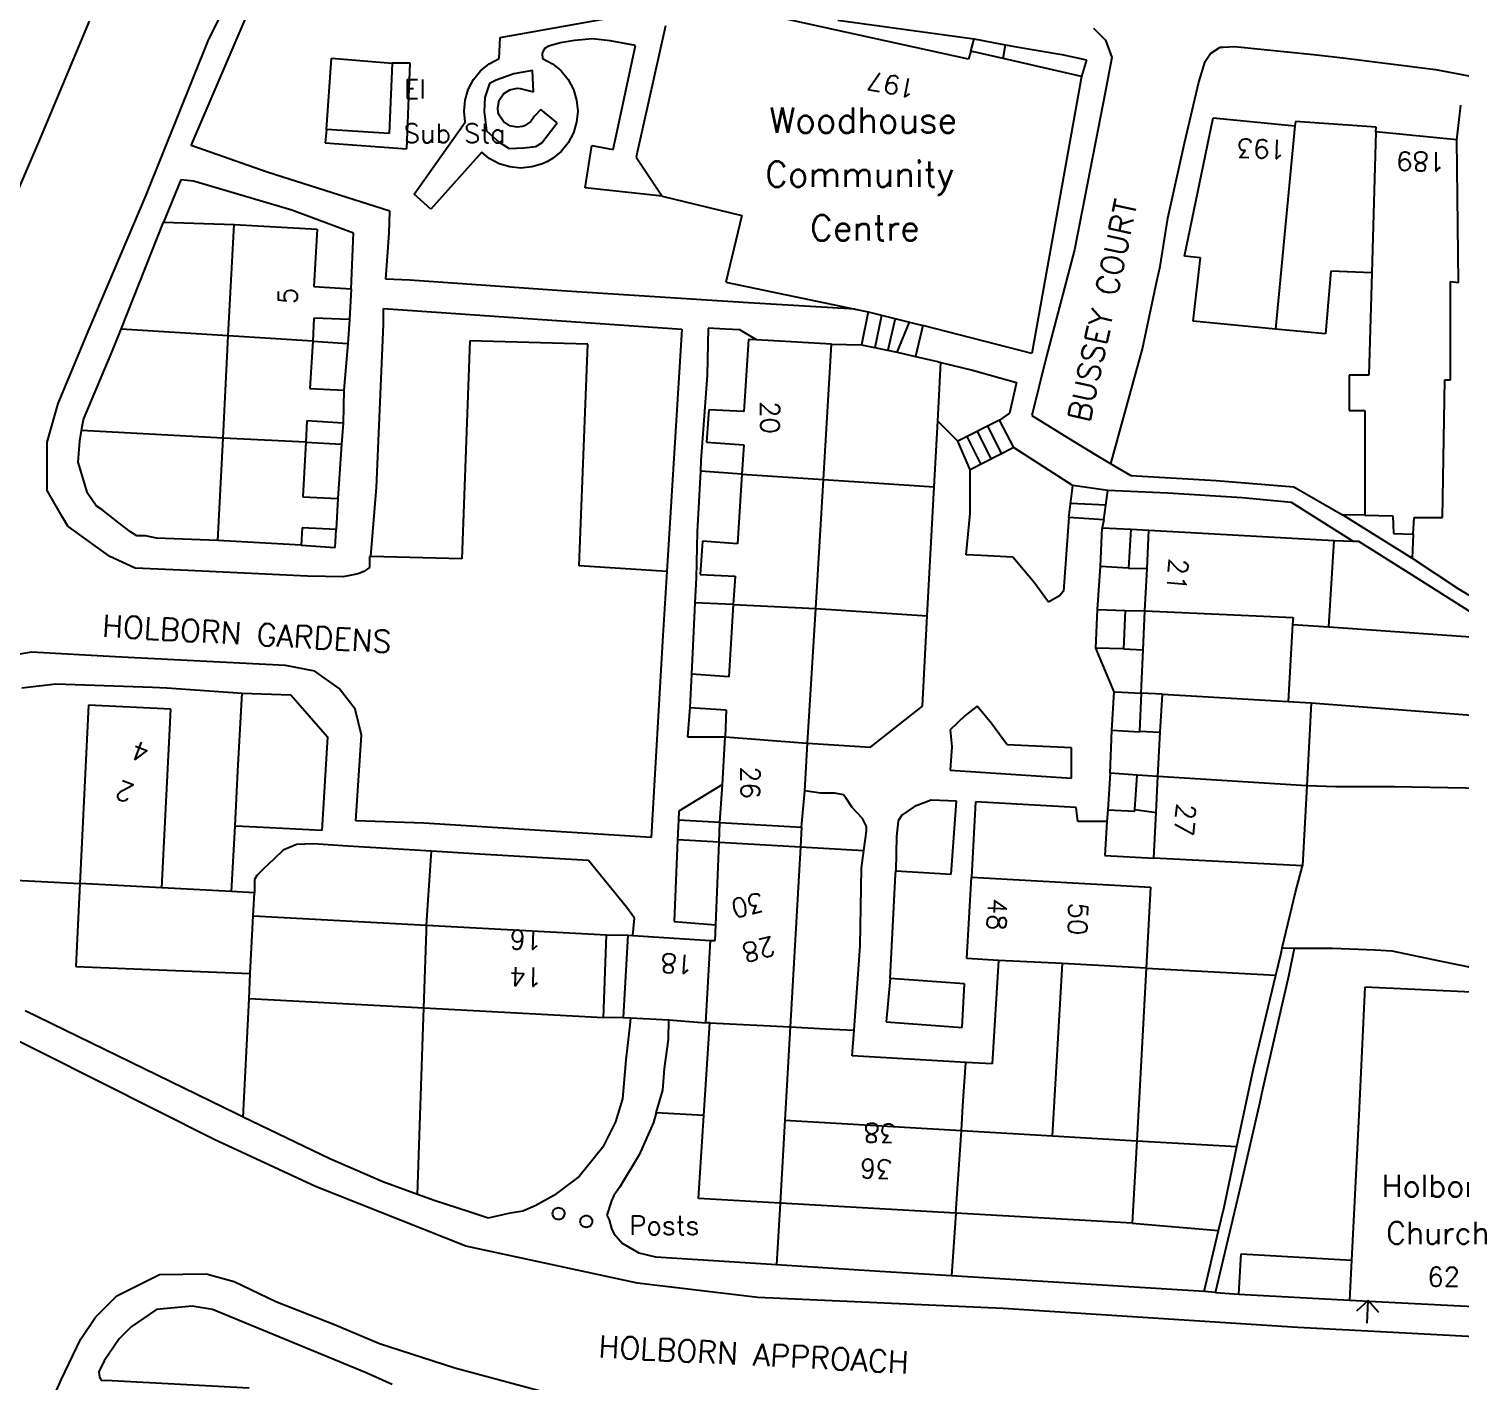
# Model space of a CAD drawing. Extents: x 427500 to 429848, y 434500 to 436505.
# Drawn here: x 429307.6 to 429398.1, y 435329.1 to 435414.5 of the extents above; entities that cross this region are included whole.
import ezdxf

# ---------------------------------------------------------------- set-up
doc = ezdxf.new("R2010")
doc.units = 0
doc.layers.add('LPTIP_Ex_Base', color=8, linetype='Continuous')
doc.styles.add('MtXpl_Romans', font='romans__.ttf')

msp = doc.modelspace()

# ---------------------------------------------------------------- linework, layer by layer
at = {"layer": 'LPTIP_Ex_Base', "color": 251, "true_color": 0x636466}
for p, q in [((429317.89, 435407.15), (429322.7, 435418.35)), ((429319, 435413.85), (429321.25, 435418.3)), ((429367, 435412.6), (429352.51, 435415.77)), ((429311.45, 435415), (429308.35, 435407.6)), ((429337.415, 435413.956), (429344.973, 435415.314)), ((429347.85, 435414.7), (429346.07, 435406.7)), ((429358.75, 435415.05), (429367.2, 435413.9)), ((429374.9, 435414.55), (429375.65, 435413.8)), ((429315.05, 435404), (429319, 435413.85)), ((429337.348, 435412.633), (429337.415, 435413.956)), ((429342.117, 435413.765), (429341.234, 435413.628)), ((429343.241, 435413.876), (429342.117, 435413.765)), ((429344.365, 435413.747), (429343.241, 435413.876)), ((429345.969, 435413.466), (429344.365, 435413.747)), ((429367.15, 435413.1), (429367.36, 435413.87)), ((429367.2, 435413.9), (429367.36, 435413.87)), ((429367.36, 435413.87), (429369.1, 435413.55)), ((429375.65, 435413.8), (429376.05, 435412.7)), ((429340.192, 435413.249), (429340.058, 435412.946)), ((429340.058, 435412.946), (429340.098, 435412.633)), ((429340.459, 435413.411), (429340.192, 435413.249)), ((429341.234, 435413.628), (429340.459, 435413.411)), ((429344.799, 435408.05), (429345.969, 435413.466)), ((429367.15, 435413.1), (429367, 435412.6)), ((429369.19, 435412.63), (429367.15, 435413.1)), ((429369.1, 435413.55), (429369.33, 435413.51)), ((429369.19, 435412.63), (429369.33, 435413.51)), ((429369.33, 435413.51), (429369.9, 435413.4)), ((429369.9, 435413.4), (429372.9, 435412.9)), ((429372.9, 435412.9), (429374.45, 435412.55)), ((429381.95, 435412.45), (429382.3, 435412.95)), ((429382.3, 435412.95), (429382.9, 435413.35)), ((429382.9, 435413.35), (429383.1, 435413.36)), ((429383.1, 435413.36), (429383.8, 435413.4)), ((429383.8, 435413.4), (429388.8, 435412.9)), ((429388.8, 435412.9), (429390.66, 435412.67)), ((429326.45, 435408.15), (429326.75, 435412.65)), ((429326.75, 435412.65), (429330.6, 435412.35)), ((429330.6, 435412.35), (429330.4, 435407.9)), ((429331.719, 435412.336), (429330.6, 435412.35)), ((429331.509, 435406.928), (429331.719, 435412.336)), ((429335.735, 435411.31), (429336.182, 435411.854)), ((429336.182, 435411.854), (429336.727, 435412.301)), ((429336.727, 435412.301), (429337.348, 435412.633)), ((429339.465, 435411.887), (429338.288, 435411.666)), ((429339.518, 435410.54), (429339.465, 435411.887)), ((429340.098, 435412.633), (429340.719, 435412.301)), ((429340.719, 435412.301), (429341.227, 435411.891)), ((429341.227, 435411.891), (429341.264, 435411.854)), ((429341.264, 435411.854), (429341.711, 435411.31)), ((429374.15, 435411.5), (429369.19, 435412.63)), ((429374.45, 435412.55), (429374.15, 435411.5)), ((429376.05, 435412.7), (429375.65, 435410.6)), ((429381.55, 435411.15), (429381.95, 435412.45)), ((429390.66, 435412.67), (429396.5, 435411.95)), ((429396.5, 435411.95), (429399.05, 435411.45)), ((429335.403, 435410.688), (429335.735, 435411.31)), ((429336.735, 435411.064), (429336.447, 435410.177)), ((429337.154, 435411.278), (429336.735, 435411.064)), ((429338.288, 435411.666), (429337.154, 435411.278)), ((429341.711, 435411.31), (429342.043, 435410.688)), ((429374.15, 435411.5), (429371.01, 435394.01)), ((429380.65, 435407.3), (429381.55, 435411.15)), ((429335.199, 435410.014), (429335.403, 435410.688)), ((429336.447, 435410.177), (429336.413, 435409.292)), ((429337.356, 435409.998), (429337.622, 435410.397)), ((429337.622, 435410.397), (429338.021, 435410.663)), ((429338.021, 435410.663), (429338.491, 435410.757)), ((429338.491, 435410.757), (429338.674, 435410.743)), ((429338.674, 435410.743), (429339.518, 435410.54)), ((429342.043, 435410.688), (429342.247, 435410.014)), ((429375.65, 435410.6), (429373.7, 435400.55)), ((429335.13, 435409.313), (429335.199, 435410.014)), ((429335.199, 435408.612), (429335.13, 435409.313)), ((429336.413, 435409.292), (429336.549, 435408.072)), ((429337.262, 435409.528), (429337.356, 435409.998)), ((429337.298, 435409.233), (429337.262, 435409.528)), ((429337.356, 435409.058), (429337.298, 435409.233)), ((429339.991, 435409.407), (429339.584, 435408.994)), ((429341.009, 435408.573), (429339.991, 435409.407)), ((429342.247, 435410.014), (429342.316, 435409.313)), ((429342.316, 435409.313), (429342.247, 435408.612)), ((429397.85, 435407.5), (429398.1, 435409.7)), ((429331.981, 435404.073), (429335.199, 435408.612)), ((429337.622, 435408.659), (429337.356, 435409.058)), ((429338.021, 435408.392), (429337.622, 435408.659)), ((429338.491, 435408.299), (429338.021, 435408.392)), ((429338.821, 435408.344), (429338.491, 435408.299)), ((429338.961, 435408.392), (429338.821, 435408.344)), ((429339.36, 435408.659), (429338.961, 435408.392)), ((429339.584, 435408.994), (429339.36, 435408.659)), ((429340.592, 435408.022), (429341.009, 435408.573)), ((429342.247, 435408.612), (429342.043, 435407.938)), ((429380.65, 435400.15), (429382.45, 435408.9)), ((429382.45, 435408.9), (429387.62, 435408.38)), ((429387.62, 435408.38), (429386.4, 435395.55)), ((429387.65, 435408.65), (429387.62, 435408.38)), ((429392.75, 435408.3), (429387.65, 435408.65)), ((429392.74, 435408), (429392.75, 435408.3)), ((429308.35, 435407.6), (429303.2, 435395.65)), ((429326.45, 435408.15), (429326.354, 435407.312)), ((429326.354, 435407.312), (429331.509, 435406.928)), ((429330.4, 435407.9), (429326.45, 435408.15)), ((429336.549, 435408.072), (429337.355, 435407.363)), ((429337.355, 435407.363), (429337.99, 435406.947)), ((429340.051, 435407.302), (429340.592, 435408.022)), ((429341.711, 435407.317), (429341.264, 435406.772)), ((429342.043, 435407.938), (429341.711, 435407.317)), ((429344.55, 435406.9), (429344.799, 435408.05)), ((429392.74, 435408), (429392.49, 435399.1)), ((429397.85, 435407.5), (429392.74, 435408)), ((429397.95, 435398.5), (429397.85, 435407.5)), ((429322.7, 435405.45), (429317.89, 435407.15)), ((429336.248, 435406.718), (429333.035, 435403.13)), ((429336.727, 435406.325), (429336.248, 435406.718)), ((429337.99, 435406.947), (429338.916, 435406.997)), ((429338.916, 435406.997), (429339.674, 435407.088)), ((429339.674, 435407.088), (429340.051, 435407.302)), ((429341.264, 435406.772), (429340.719, 435406.325)), ((429342.788, 435404.464), (429343.195, 435407.147)), ((429343.195, 435407.147), (429344.55, 435406.9)), ((429346.07, 435406.7), (429346, 435406.4)), ((429379.6, 435402.55), (429380.65, 435407.3)), ((429337.348, 435405.993), (429336.727, 435406.325)), ((429338.022, 435405.789), (429337.348, 435405.993)), ((429338.723, 435405.72), (429338.022, 435405.789)), ((429339.424, 435405.789), (429338.723, 435405.72)), ((429340.098, 435405.993), (429339.424, 435405.789)), ((429340.402, 435406.136), (429340.098, 435405.993)), ((429340.719, 435406.325), (429340.402, 435406.136)), ((429346, 435406.4), (429347.65, 435403.95)), ((429317.25, 435404.97), (429316.15, 435402.3)), ((429318.05, 435404.9), (429317.25, 435404.97)), ((429324.25, 435403.05), (429318.05, 435404.9)), ((429330.45, 435403), (429322.7, 435405.45)), ((429311.45, 435395.55), (429315.05, 435404)), ((429333.035, 435403.13), (429331.981, 435404.073)), ((429347.65, 435403.95), (429342.788, 435404.464)), ((429347.65, 435403.95), (429352.689, 435402.723)), ((429328.15, 435401.6), (429324.25, 435403.05)), ((429330.4, 435401.6), (429330.45, 435403)), ((429313.47, 435395.55), (429316.15, 435402.3)), ((429316.15, 435402.3), (429320.6, 435402.15)), ((429320.24, 435395.13), (429320.6, 435402.15)), ((429320.6, 435402.15), (429325.85, 435401.85)), ((429352.689, 435402.723), (429351.667, 435398.524)), ((429379.1, 435399.5), (429379.6, 435402.55)), ((429325.85, 435401.85), (429325.65, 435398.25)), ((429328, 435398.1), (429328.15, 435401.6)), ((429330.2, 435398.7), (429330.4, 435401.6)), ((429373.7, 435400.55), (429371.9, 435393.75)), ((429381.65, 435400.05), (429380.65, 435400.15)), ((429378.902, 435398.586), (429379.1, 435399.5)), ((429381.2, 435396.05), (429381.65, 435400.05)), ((429389.9, 435399.2), (429389.55, 435395.25)), ((429392.49, 435399.1), (429389.9, 435399.2)), ((429331.7, 435398.65), (429330.2, 435398.7)), ((429341.6, 435397.95), (429331.7, 435398.65)), ((429351.667, 435398.524), (429359.851, 435396.811)), ((429378.45, 435396.5), (429378.902, 435398.586)), ((429392.49, 435399.1), (429392.3, 435392.65)), ((429397.45, 435392.35), (429397.45, 435398.55)), ((429397.45, 435398.55), (429397.95, 435398.5)), ((429325.65, 435398.25), (429328, 435398.1)), ((429328, 435398.1), (429327.9, 435396.15)), ((429342.905, 435397.865), (429341.6, 435397.95)), ((429353.1, 435397.2), (429342.905, 435397.865)), ((429330.05, 435395.85), (429330.05, 435396.85)), ((429330.05, 435396.85), (429348.9, 435395.55)), ((429359.851, 435396.811), (429353.1, 435397.2)), ((429359.851, 435396.811), (429360.67, 435396.64)), ((429360.67, 435396.64), (429360.25, 435394.55)), ((429360.67, 435396.64), (429364.12, 435395.77)), ((429378, 435394.3), (429378.45, 435396.5)), ((429309.5, 435390.85), (429311.45, 435395.55)), ((429312.95, 435394.25), (429313.47, 435395.55)), ((429320.24, 435395.13), (429313.47, 435395.55)), ((429325.65, 435396.25), (429325.57, 435394.79)), ((429327.9, 435396.15), (429325.65, 435396.25)), ((429327.9, 435396.15), (429327.78, 435394.65)), ((429329.6, 435385.55), (429330.05, 435395.85)), ((429348.9, 435395.55), (429347.95, 435380.25)), ((429350.55, 435395.6), (429350.5, 435392.65)), ((429351.65, 435395.55), (429350.55, 435395.6)), ((429352.55, 435395.5), (429351.65, 435395.55)), ((429361.1, 435394.38), (429361.52, 435396.43)), ((429362.36, 435396.21), (429361.9, 435394.22)), ((429362.5, 435394.1), (429363.27, 435395.98)), ((429364.12, 435395.77), (429363.66, 435393.83)), ((429371.01, 435394.01), (429364.12, 435395.77)), ((429386.4, 435395.55), (429381.2, 435396.05)), ((429389.55, 435395.25), (429386.4, 435395.55)), ((429319.91, 435388.67), (429320.24, 435395.13)), ((429325.57, 435394.79), (429320.24, 435395.13)), ((429325.57, 435394.79), (429325.4, 435391.8)), ((429325.57, 435394.79), (429327.78, 435394.65)), ((429327.78, 435394.65), (429327.53, 435391.7)), ((429335.5, 435394.8), (429335, 435381.05)), ((429342.95, 435394.6), (429335.5, 435394.8)), ((429353.6, 435394.87), (429352.55, 435395.5)), ((429353.1, 435394.9), (429352.8, 435390.35)), ((429353.6, 435394.87), (429353.1, 435394.9)), ((429358.35, 435394.6), (429353.6, 435394.87)), ((429311.1, 435389.85), (429312.95, 435394.25)), ((429342.4, 435380.6), (429342.95, 435394.6)), ((429357.85, 435386.05), (429358.35, 435394.6)), ((429358.35, 435394.6), (429360.25, 435394.55)), ((429360.25, 435394.55), (429362.5, 435394.1)), ((429362.5, 435394.1), (429363.66, 435393.83)), ((429363.66, 435393.83), (429365.05, 435393.5)), ((429371.9, 435393.75), (429371, 435390.1)), ((429376.001, 435387.038), (429378, 435394.3)), ((429365.05, 435393.5), (429365.25, 435393.45)), ((429365.06, 435389.74), (429365.25, 435393.45)), ((429365.25, 435393.45), (429367.25, 435392.95)), ((429367.25, 435392.95), (429370.04, 435392.17)), ((429350.5, 435392.65), (429350.35, 435390.65)), ((429370.04, 435392.17), (429369.6, 435390.25)), ((429392.3, 435392.65), (429391.05, 435392.65)), ((429391.05, 435392.65), (429391.05, 435390.4)), ((429396.95, 435383.65), (429397.1, 435392.35)), ((429397.1, 435392.35), (429397.45, 435392.35)), ((429325.4, 435391.8), (429327.53, 435391.7)), ((429327.53, 435391.7), (429327.5, 435389.6)), ((429308.8, 435388.4), (429309.5, 435390.85)), ((429350.35, 435390.65), (429350.1, 435387.25)), ((429350.6, 435390.45), (429350.45, 435388.4)), ((429352.8, 435390.35), (429350.6, 435390.45)), ((429369.6, 435390.25), (429368.95, 435389.8)), ((429391.05, 435390.4), (429392.05, 435390.4)), ((429392.05, 435390.4), (429392.05, 435383.8)), ((429310.97, 435389.15), (429311.1, 435389.85)), ((429325.2, 435389.75), (429325.13, 435388.4)), ((429327.5, 435389.6), (429325.2, 435389.75)), ((429327.5, 435389.6), (429327.4, 435388.28)), ((429364.84, 435385.6), (429365.06, 435389.74)), ((429366.33, 435388.47), (429365.06, 435389.74)), ((429368.95, 435389.8), (429366.33, 435388.47)), ((429368.21, 435389.43), (429369.08, 435387.68)), ((429369.86, 435388.08), (429368.95, 435389.8)), ((429371, 435390.1), (429373.6, 435388.5)), ((429308.8, 435385.35), (429308.8, 435388.4)), ((429310.75, 435387.15), (429310.85, 435388.5)), ((429310.85, 435388.5), (429310.97, 435389.15)), ((429319.91, 435388.67), (429310.97, 435389.15)), ((429319.58, 435382.2), (429319.91, 435388.67)), ((429325.13, 435388.4), (429319.91, 435388.67)), ((429325.13, 435388.4), (429324.95, 435384.95)), ((429325.13, 435388.4), (429327.4, 435388.28)), ((429350.45, 435388.4), (429352.8, 435388.25)), ((429367.1, 435386.67), (429366.33, 435388.47)), ((429366.9, 435388.76), (429367.77, 435387.01)), ((429368.43, 435387.35), (429367.57, 435389.1)), ((429373.6, 435388.5), (429375.05, 435387.6)), ((429327.4, 435388.28), (429327.15, 435384.85)), ((429352.8, 435388.25), (429352.68, 435386.4)), ((429369.86, 435388.08), (429367.1, 435386.67)), ((429369.86, 435388.08), (429373.6, 435385.67)), ((429375.05, 435387.6), (429376.001, 435387.038)), ((429311.35, 435385.2), (429310.75, 435387.15)), ((429350.06, 435386.58), (429349.85, 435382.75)), ((429350.1, 435387.25), (429350.06, 435386.58)), ((429352.68, 435386.4), (429350.06, 435386.58)), ((429367.1, 435383.9), (429367.1, 435386.67)), ((429376.001, 435387.038), (429377.25, 435386.3)), ((429352.68, 435386.4), (429352.4, 435382)), ((429352.68, 435386.4), (429357.85, 435386.05)), ((429357.35, 435377.9), (429357.85, 435386.05)), ((429357.85, 435386.05), (429364.84, 435385.6)), ((429364.4, 435377.45), (429364.84, 435385.6)), ((429373.35, 435383.65), (429373.6, 435385.67)), ((429375.8, 435385.35), (429373.6, 435385.67)), ((429377.25, 435386.3), (429382.65, 435386)), ((429382.65, 435386), (429387.55, 435385.6)), ((429387.55, 435385.6), (429390.623, 435383.826)), ((429309.77, 435383.68), (429308.8, 435385.35)), ((429311.9, 435384.4), (429311.35, 435385.2)), ((429324.95, 435384.95), (429327.15, 435384.85)), ((429327.15, 435384.85), (429327.05, 435382.9)), ((429329.24, 435381.2), (429329.6, 435385.55)), ((429375.55, 435383.5), (429375.8, 435385.35)), ((429379.6, 435385.2), (429375.8, 435385.35)), ((429384.3, 435384.9), (429379.6, 435385.2)), ((429387.4, 435384.6), (429384.3, 435384.9)), ((429312.25, 435384.15), (429311.9, 435384.4)), ((429313.35, 435383.3), (429312.25, 435384.15)), ((429366.85, 435381.3), (429367.1, 435383.9)), ((429373.46, 435384.55), (429375.68, 435384.45)), ((429391.29, 435382.16), (429387.4, 435384.6)), ((429390.623, 435383.826), (429390.633, 435383.82)), ((429392.05, 435383.8), (429390.633, 435383.82)), ((429390.633, 435383.82), (429390.642, 435383.815)), ((429390.642, 435383.815), (429391.103, 435383.527)), ((429392.05, 435383.8), (429393.8, 435383.75)), ((429310.1, 435383.1), (429309.77, 435383.68)), ((429312.75, 435381.2), (429310.1, 435383.1)), ((429314.05, 435382.75), (429313.35, 435383.3)), ((429324.9, 435383), (429324.85, 435381.9)), ((429327.05, 435382.9), (429324.9, 435383)), ((429327, 435381.75), (429327.05, 435382.9)), ((429373.35, 435383.65), (429373, 435379)), ((429375.55, 435383.5), (429373.35, 435383.65)), ((429375.35, 435380.55), (429375.45, 435383)), ((429375.55, 435383.5), (429375.45, 435383)), ((429375.45, 435383), (429377.25, 435382.91)), ((429377.25, 435382.91), (429377.1, 435380.45)), ((429377.25, 435382.91), (429378.4, 435382.85)), ((429391.103, 435383.527), (429395.028, 435381.084)), ((429393.8, 435383.75), (429393.85, 435382.65)), ((429395.1, 435382.6), (429395.15, 435383.65)), ((429395.15, 435383.65), (429396.95, 435383.65)), ((429314.45, 435382.5), (429314.05, 435382.75)), ((429315, 435382.5), (429314.45, 435382.5)), ((429315.7, 435382.35), (429315, 435382.5)), ((429319.58, 435382.2), (429315.7, 435382.35)), ((429324.85, 435381.9), (429319.58, 435382.2)), ((429349.85, 435382.75), (429349.8, 435379.85)), ((429350.2, 435382.15), (429350.05, 435380.05)), ((429352.4, 435382), (429350.2, 435382.15)), ((429378.28, 435380.44), (429378.4, 435382.85)), ((429378.4, 435382.85), (429390.092, 435382.208)), ((429389.768, 435376.742), (429390.092, 435382.208)), ((429390.092, 435382.208), (429391.29, 435382.16)), ((429391.29, 435382.16), (429391.65, 435382.15)), ((429391.65, 435382.15), (429394.979, 435380.047)), ((429393.85, 435382.65), (429395.1, 435382.6)), ((429395.1, 435382.6), (429395.028, 435381.084)), ((429314.35, 435380.45), (429312.75, 435381.2)), ((429324.85, 435381.9), (429327, 435381.75)), ((429329.24, 435381.2), (429329.15, 435381.2)), ((429329.15, 435381.2), (429329.15, 435380.5)), ((429335, 435381.05), (429329.24, 435381.2)), ((429367.8, 435381.25), (429366.85, 435381.3)), ((429369.8, 435381.15), (429367.8, 435381.25)), ((429371.15, 435379.55), (429369.8, 435381.15)), ((429395.028, 435381.084), (429397.95, 435379.15)), ((429317.7, 435380.3), (429314.35, 435380.45)), ((429325.25, 435379.95), (429317.7, 435380.3)), ((429328.8, 435380.25), (429328.45, 435380.1)), ((429329.15, 435380.5), (429328.8, 435380.25)), ((429347.95, 435380.25), (429342.4, 435380.6)), ((429347.95, 435380.25), (429347.7, 435376.2)), ((429375.15, 435377.85), (429375.35, 435380.55)), ((429377.1, 435380.45), (429375.35, 435380.55)), ((429377.1, 435380.45), (429378.28, 435380.44)), ((429378.15, 435377.75), (429378.28, 435380.44)), ((429327.5, 435379.9), (429325.25, 435379.95)), ((429328.45, 435380.1), (429327.5, 435379.9)), ((429349.8, 435379.85), (429349.72, 435378.27)), ((429350.05, 435380.05), (429352.25, 435379.95)), ((429352.25, 435379.95), (429352.14, 435378.15)), ((429372.05, 435378.3), (429371.15, 435379.55)), ((429394.979, 435380.047), (429399.8, 435377)), ((429372.75, 435378.7), (429372.05, 435378.3)), ((429373, 435379), (429372.75, 435378.7)), ((429397.95, 435379.15), (429399.9, 435378)), ((429349.72, 435378.27), (429349.5, 435373.75)), ((429352.14, 435378.15), (429349.72, 435378.27)), ((429352.14, 435378.15), (429351.85, 435373.6)), ((429352.14, 435378.15), (429357.35, 435377.9)), ((429356.82, 435369.4), (429357.35, 435377.9)), ((429357.35, 435377.9), (429364.4, 435377.45)), ((429375.05, 435375.4), (429375.15, 435377.85)), ((429375.15, 435377.85), (429376.9, 435377.79)), ((429376.9, 435377.79), (429376.8, 435375.35)), ((429376.9, 435377.79), (429378.15, 435377.75)), ((429378.03, 435375.29), (429378.15, 435377.75)), ((429378.15, 435377.75), (429387.51, 435377.34)), ((429364.1, 435371.75), (429364.4, 435377.45)), ((429387.48, 435376.9), (429387.2, 435372.03)), ((429387.51, 435377.34), (429387.48, 435376.9)), ((429387.48, 435376.9), (429389.768, 435376.742)), ((429389.768, 435376.742), (429399.91, 435376.04)), ((429347.7, 435376.2), (429346.95, 435363.45)), ((429307.8, 435375.15), (429305.45, 435374.75)), ((429313.1, 435374.85), (429307.8, 435375.15)), ((429323.85, 435374.3), (429313.1, 435374.85)), ((429376.2, 435372.65), (429375.05, 435375.4)), ((429376.8, 435375.35), (429375.05, 435375.4)), ((429376.8, 435375.35), (429378.03, 435375.29)), ((429377.9, 435372.56), (429378.03, 435375.29)), ((429325.7, 435373.95), (429323.85, 435374.3)), ((429327.25, 435372.85), (429325.7, 435373.95)), ((429307.2, 435372.9), (429309.35, 435373.15)), ((429309.35, 435373.15), (429315.444, 435372.932)), ((429349.5, 435373.75), (429349.4, 435371.65)), ((429351.85, 435373.6), (429349.5, 435373.75)), ((429315.444, 435372.932), (429316.35, 435372.9)), ((429316.35, 435372.9), (429321.12, 435372.57)), ((429320.85, 435367.65), (429321.12, 435372.57)), ((429321.12, 435372.57), (429324.2, 435372.45)), ((429324.2, 435372.45), (429326.5, 435369.8)), ((429328.25, 435371.55), (429327.25, 435372.85)), ((429376.05, 435370.2), (429376.2, 435372.65)), ((429376.2, 435372.65), (429376.69, 435372.62)), ((429376.69, 435372.62), (429377.9, 435372.56)), ((429377.9, 435372.56), (429377.8, 435370.16)), ((429379.25, 435372.49), (429377.9, 435372.56)), ((429379.12, 435370.1), (429379.25, 435372.49)), ((429379.25, 435372.49), (429387.2, 435372.03)), ((429387.2, 435372.03), (429388.65, 435371.95)), ((429311.4, 435371.8), (429310.85, 435360.54)), ((429316.6, 435371.55), (429311.4, 435371.8)), ((429316.05, 435360.26), (429316.6, 435371.55)), ((429328.65, 435369.9), (429328.25, 435371.55)), ((429349.4, 435371.65), (429349.25, 435369.8)), ((429349.4, 435371.65), (429351.7, 435371.5)), ((429351.7, 435371.5), (429351.63, 435369.8)), ((429360.8, 435369.15), (429364.1, 435371.75)), ((429366.8, 435371.15), (429365.85, 435370.25)), ((429367.55, 435371.75), (429366.8, 435371.15)), ((429368.45, 435370.65), (429367.55, 435371.75)), ((429388.65, 435371.95), (429388.37, 435366.7)), ((429388.65, 435371.95), (429400.47, 435371.05)), ((429365.85, 435370.25), (429365.95, 435369.2)), ((429369.45, 435369.3), (429368.45, 435370.65)), ((429326.5, 435369.8), (429326.15, 435363.89)), ((429328.29, 435364.5), (429328.65, 435369.9)), ((429349.25, 435369.8), (429351.63, 435369.8)), ((429351.46, 435366.8), (429351.63, 435369.8)), ((429351.63, 435369.8), (429356.8, 435369.4)), ((429356.67, 435366.4), (429356.82, 435369.4)), ((429356.8, 435369.4), (429356.82, 435369.4)), ((429356.82, 435369.4), (429360.8, 435369.15)), ((429375.95, 435367.5), (429376.05, 435370.2)), ((429377.8, 435370.1), (429376.05, 435370.2)), ((429377.8, 435370.16), (429377.8, 435370.1)), ((429377.8, 435370.16), (429379.12, 435370.1)), ((429378.97, 435367.3), (429379.12, 435370.1)), ((429365.95, 435369.2), (429365.85, 435367.7)), ((429373.5, 435369.1), (429369.45, 435369.3)), ((429373.5, 435367.19), (429373.5, 435369.1)), ((429320.663, 435364.171), (429320.85, 435367.65)), ((429365.85, 435367.7), (429373.5, 435367.19)), ((429351.46, 435366.8), (429348.7, 435365.1)), ((429351.3, 435364.4), (429351.46, 435366.8)), ((429375.95, 435367.5), (429375.8, 435365.2)), ((429377.66, 435367.38), (429375.95, 435367.5)), ((429377.51, 435365.21), (429377.66, 435367.38)), ((429378.97, 435367.3), (429377.66, 435367.38)), ((429378.85, 435365.03), (429378.97, 435367.3)), ((429388.37, 435366.7), (429378.97, 435367.3)), ((429388.37, 435366.7), (429388.1, 435361.65)), ((429390.2, 435366.65), (429388.37, 435366.7)), ((429393.9, 435366.65), (429390.2, 435366.65)), ((429399.55, 435366.55), (429393.9, 435366.65)), ((429356.45, 435364.1), (429356.67, 435366.4)), ((429357.65, 435366.25), (429356.67, 435366.4)), ((429358.55, 435366.25), (429357.65, 435366.25)), ((429359.1, 435366.15), (429358.55, 435366.25)), ((429359.25, 435365.95), (429359.1, 435366.15)), ((429359.65, 435365.35), (429359.25, 435365.95)), ((429364.65, 435365.8), (429363.6, 435365.4)), ((429366.25, 435365.75), (429364.65, 435365.8)), ((429365.91, 435361.14), (429366.25, 435365.75)), ((429367.45, 435365.7), (429367.2, 435360.95)), ((429373.8, 435365.35), (429367.45, 435365.7)), ((429348.7, 435365.1), (429348.68, 435364.55)), ((429360.3, 435364.65), (429359.65, 435365.35)), ((429362.8, 435364.85), (429362.55, 435364.5)), ((429363.6, 435365.4), (429362.8, 435364.85)), ((429373.9, 435364.45), (429373.8, 435365.35)), ((429375.8, 435365.2), (429375.751, 435364.45)), ((429375.8, 435365.2), (429377.5, 435365.1)), ((429377.5, 435365.1), (429377.51, 435365.21)), ((429377.51, 435365.21), (429378.85, 435365.03)), ((429378.7, 435362.15), (429378.85, 435365.03)), ((429320.44, 435360.03), (429320.663, 435364.171)), ((429322.05, 435364.1), (429320.663, 435364.171)), ((429326.15, 435363.89), (429322.05, 435364.1)), ((429332.6, 435364.35), (429328.29, 435364.5)), ((429346.95, 435363.45), (429332.6, 435364.35)), ((429348.68, 435364.55), (429348.62, 435363.3)), ((429351.3, 435364.4), (429348.68, 435364.55)), ((429351.25, 435363.15), (429351.3, 435364.4)), ((429351.3, 435364.4), (429356.45, 435364.1)), ((429356.45, 435364.1), (429356.38, 435362.85)), ((429360.55, 435364.15), (429360.3, 435364.65)), ((429360.55, 435363.85), (429360.55, 435364.15)), ((429362.55, 435364.5), (429362.45, 435363.5)), ((429375.751, 435364.45), (429373.9, 435364.45)), ((429375.751, 435364.45), (429375.612, 435362.314)), ((429324.55, 435363), (429323.7, 435362.65)), ((429325.6, 435363.05), (429324.55, 435363)), ((429327.8, 435362.9), (429325.6, 435363.05)), ((429348.62, 435363.3), (429348.4, 435358.15)), ((429351.25, 435363.15), (429348.62, 435363.3)), ((429351.04, 435357.93), (429351.25, 435363.15)), ((429351.25, 435363.15), (429356.38, 435362.85)), ((429360.39, 435362.62), (429360.55, 435363.85)), ((429362.45, 435363.5), (429362.4, 435361.35)), ((429323.7, 435362.65), (429323.1, 435362.05)), ((429333.08, 435362.58), (429327.8, 435362.9)), ((429333.04, 435361.984), (429333.08, 435362.58)), ((429336.1, 435362.4), (429333.08, 435362.58)), ((429343, 435362), (429336.1, 435362.4)), ((429356.38, 435362.85), (429355.73, 435351.49)), ((429356.38, 435362.85), (429360.39, 435362.62)), ((429360.25, 435361.5), (429360.39, 435362.62)), ((429375.612, 435362.314), (429378.7, 435362.15)), ((429388.1, 435361.65), (429378.7, 435362.15)), ((429322.5, 435361.5), (429322.05, 435361.05)), ((429323.1, 435362.05), (429322.5, 435361.5)), ((429332.77, 435357.91), (429333.04, 435361.984)), ((429345.4, 435359.05), (429343, 435362)), ((429360.15, 435356.6), (429360.25, 435361.5)), ((429362.39, 435361.1), (429362.4, 435361.35)), ((429362.4, 435361.35), (429365.91, 435361.14)), ((429387.65, 435360), (429388.1, 435361.65)), ((429300.4, 435361.1), (429310.85, 435360.54)), ((429310.85, 435360.54), (429310.6, 435355.3)), ((429316.05, 435360.26), (429310.85, 435360.54)), ((429322.05, 435361.05), (429321.9, 435360.8)), ((429321.9, 435360.8), (429321.9, 435359.95)), ((429362.05, 435354.55), (429362.39, 435361.1)), ((429366.9, 435355.8), (429367.2, 435360.95)), ((429367.2, 435360.95), (429378.5, 435360.3)), ((429378.5, 435360.3), (429378.22, 435355.2)), ((429320.44, 435360.03), (429316.05, 435360.26)), ((429321.9, 435359.95), (429320.44, 435360.03)), ((429321.82, 435358.5), (429321.9, 435359.95)), ((429386.82, 435356.47), (429387.65, 435360)), ((429321.63, 435354.85), (429321.82, 435358.5)), ((429321.82, 435358.5), (429332.77, 435357.91)), ((429345.9, 435358.35), (429345.4, 435359.05)), ((429332.75, 435357.55), (429332.77, 435357.91)), ((429332.77, 435357.91), (429344.13, 435357.3)), ((429345.8, 435357.25), (429345.9, 435358.35)), ((429348.4, 435358.15), (429351.04, 435357.93)), ((429351, 435356.95), (429351.04, 435357.93)), ((429332.59, 435352.67), (429332.75, 435357.55)), ((429343.95, 435352.07), (429344.13, 435357.3)), ((429344.13, 435357.3), (429345.47, 435357.27)), ((429345.47, 435357.27), (429345.18, 435352.08)), ((429345.47, 435357.27), (429345.8, 435357.25)), ((429345.8, 435357.25), (429350.7, 435356.95)), ((429350.4, 435351.75), (429350.7, 435356.95)), ((429350.7, 435356.95), (429351, 435356.95)), ((429359.77, 435351.28), (429360.15, 435356.6)), ((429368.9, 435355.69), (429366.9, 435355.8)), ((429386.42, 435354.76), (429386.75, 435356.15)), ((429386.75, 435356.15), (429386.82, 435356.47)), ((429386.82, 435356.47), (429387.6, 435356.45)), ((429387.25, 435354.8), (429387.6, 435356.45)), ((429387.6, 435356.45), (429390, 435356.45)), ((429390, 435356.45), (429392.7, 435356.35)), ((429392.7, 435356.35), (429393.75, 435356.3)), ((429393.75, 435356.3), (429396.75, 435355.65)), ((429310.6, 435355.3), (429321.63, 435354.85)), ((429321.55, 435353.25), (429321.63, 435354.85)), ((429368.9, 435355.69), (429368.5, 435349.15)), ((429372.95, 435355.48), (429368.9, 435355.69)), ((429372.3, 435344.61), (429372.95, 435355.48)), ((429378.22, 435355.2), (429372.95, 435355.48)), ((429378.22, 435355.2), (429377.63, 435344.3)), ((429378.22, 435355.2), (429386.42, 435354.76)), ((429396.75, 435355.65), (429399.95, 435355)), ((429362.05, 435354.55), (429361.8, 435351.8)), ((429366.75, 435354.21), (429362.05, 435354.55)), ((429366.6, 435351.45), (429366.75, 435354.21)), ((429385, 435348.85), (429386.42, 435354.76)), ((429385.6, 435347.55), (429387.25, 435354.8)), ((429392.05, 435354), (429391.66, 435345.91)), ((429401.96, 435353.526), (429392.05, 435354)), ((429321.18, 435345.79), (429321.55, 435353.25)), ((429332.59, 435352.67), (429321.55, 435353.25)), ((429320.75, 435346), (429307.4, 435352.5)), ((429332.55, 435351.5), (429332.59, 435352.67)), ((429343.95, 435352.07), (429332.59, 435352.67)), ((429332.19, 435340.9), (429332.55, 435351.5)), ((429345.18, 435352.08), (429343.95, 435352.07)), ((429345.18, 435352.08), (429345.65, 435352.06)), ((429345.6, 435351.6), (429345.35, 435349.4)), ((429345.65, 435352.06), (429345.6, 435351.6)), ((429345.65, 435352.06), (429348.06, 435351.93)), ((429348.05, 435350.7), (429348.06, 435351.93)), ((429348.06, 435351.93), (429350.4, 435351.75)), ((429350.28, 435345.9), (429350.65, 435351.75)), ((429350.65, 435351.75), (429350.4, 435351.75)), ((429350.65, 435351.75), (429355.73, 435351.49)), ((429355.73, 435351.49), (429355.4, 435345.6)), ((429355.73, 435351.49), (429357.967, 435351.374)), ((429357.967, 435351.374), (429359.77, 435351.28)), ((429359.65, 435349.65), (429359.77, 435351.28)), ((429361.8, 435351.8), (429366.6, 435351.45)), ((429308.45, 435349.85), (429306.35, 435350.9)), ((429347.8, 435348.85), (429348.05, 435350.7)), ((429319.3, 435344.4), (429308.45, 435349.85)), ((429366.83, 435349.24), (429359.65, 435349.65)), ((429345.35, 435349.4), (429345.15, 435346.95)), ((429347.7, 435347.5), (429347.8, 435348.85)), ((429366.65, 435346.5), (429366.83, 435349.24)), ((429368.5, 435349.15), (429366.83, 435349.24)), ((429383.96, 435343.93), (429385, 435348.85)), ((429345.15, 435346.95), (429344.7, 435345.5)), ((429347.28, 435346.07), (429347.7, 435347.5)), ((429384.2, 435341.45), (429385.42, 435346.75)), ((429385.42, 435346.75), (429385.6, 435347.55)), ((429321.18, 435345.79), (429320.75, 435346)), ((429347.28, 435346.07), (429347.1, 435345.45)), ((429350.28, 435345.9), (429347.28, 435346.07)), ((429349.95, 435340.65), (429350.28, 435345.9)), ((429366.55, 435344.95), (429366.65, 435346.5)), ((429391.66, 435345.91), (429391.35, 435339.65)), ((429326.65, 435343.15), (429321.18, 435345.79)), ((429344.7, 435345.5), (429343.9, 435343.9)), ((429347.1, 435345.45), (429346.2, 435343.4)), ((429355.4, 435345.6), (429355.1, 435340.36)), ((429355.4, 435345.6), (429366.55, 435344.95)), ((429366.2, 435339.73), (429366.55, 435344.95)), ((429366.55, 435344.95), (429372.3, 435344.61)), ((429319.67, 435344.23), (429319.3, 435344.4)), ((429325.75, 435341.4), (429319.67, 435344.23)), ((429372.3, 435344.61), (429377.63, 435344.3)), ((429377.63, 435344.3), (429377.35, 435339.1)), ((429377.63, 435344.3), (429383.96, 435343.93)), ((429330, 435341.7), (429326.65, 435343.15)), ((429343.9, 435343.9), (429342.4, 435342.05)), ((429346.2, 435343.4), (429344.95, 435341.35)), ((429383.15, 435340.1), (429383.96, 435343.93)), ((429335.25, 435337.65), (429325.75, 435341.4)), ((429332.19, 435340.9), (429330, 435341.7)), ((429342.4, 435342.05), (429340.8, 435340.85)), ((429344.95, 435341.35), (429344.6, 435340.85)), ((429382.6, 435334.71), (429384.2, 435341.45)), ((429333.3, 435340.5), (429332.19, 435340.9)), ((429335.45, 435339.8), (429333.3, 435340.5)), ((429340.8, 435340.85), (429339.63, 435340.18)), ((429344.45, 435340.5), (429344.15, 435339.6)), ((429344.6, 435340.85), (429344.45, 435340.5)), ((429355.1, 435340.36), (429349.95, 435340.65)), ((429336.65, 435339.4), (429335.45, 435339.8)), ((429337.95, 435339.7), (429336.65, 435339.4)), ((429338.85, 435339.85), (429337.95, 435339.7)), ((429339.63, 435340.18), (429338.85, 435339.85)), ((429344.15, 435339.6), (429344.3, 435339.3)), ((429355.1, 435340.36), (429354.88, 435336.46)), ((429366.2, 435339.73), (429355.1, 435340.36)), ((429366.2, 435339.73), (429365.93, 435335.77)), ((429377.35, 435339.1), (429366.2, 435339.73)), ((429382.8, 435338.63), (429383.15, 435340.1)), ((429391.35, 435339.65), (429391.207, 435336.767)), ((429344.3, 435339.3), (429344.45, 435338.75)), ((429344.45, 435338.75), (429344.6, 435338.45)), ((429377.35, 435339.1), (429382.8, 435338.63)), ((429381.88, 435334.78), (429382.8, 435338.63)), ((429344.6, 435338.45), (429345.15, 435337.8)), ((429346.2, 435337.2), (429345.15, 435337.8)), ((429346.1, 435335.3), (429335.25, 435337.65)), ((429347.25, 435336.95), (429346.2, 435337.2)), ((429354.88, 435336.46), (429347.25, 435336.95)), ((429384.081, 435334.615), (429384.224, 435337.16)), ((429384.224, 435337.16), (429391.207, 435336.767)), ((429391.207, 435336.767), (429391.081, 435334.221)), ((429313.2, 435334.5), (429315.9, 435335.85)), ((429315.9, 435335.85), (429318.85, 435335.9)), ((429318.85, 435335.9), (429320.6, 435335.4)), ((429361.4, 435336.05), (429354.88, 435336.46)), ((429365.93, 435335.77), (429361.4, 435336.05)), ((429320.6, 435335.4), (429323.25, 435334.15)), ((429353.7, 435334.4), (429346.1, 435335.3)), ((429381.88, 435334.78), (429365.93, 435335.77)), ((429311.85, 435333.15), (429313.2, 435334.5)), ((429323.25, 435334.15), (429326.95, 435332.7)), ((429369.2, 435333.7), (429353.7, 435334.4)), ((429382.6, 435334.71), (429381.88, 435334.78)), ((429382.6, 435334.71), (429384.081, 435334.615)), ((429384.081, 435334.615), (429391.081, 435334.221)), ((429391.081, 435334.221), (429402.65, 435333.65)), ((429310.9, 435331.75), (429311.85, 435333.15)), ((429315.7, 435333.65), (429314.1, 435332.55)), ((429317.95, 435333.85), (429315.7, 435333.65)), ((429319.25, 435333.65), (429317.95, 435333.85)), ((429328.95, 435329.65), (429319.25, 435333.65)), ((429387.8, 435332.5), (429369.2, 435333.7)), ((429314.1, 435332.55), (429313.35, 435331.8)), ((429326.95, 435332.7), (429329.8, 435331.5)), ((429393.02, 435332.23), (429387.8, 435332.5)), ((429309.7, 435329.25), (429310.9, 435331.75)), ((429313.35, 435331.8), (429312.4, 435330.4)), ((429329.8, 435331.5), (429334.55, 435329.95)), ((429403.29, 435331.69), (429393.02, 435332.23)), ((429312.4, 435330.4), (429312.05, 435329.7)), ((429312.05, 435329.7), (429312.1, 435329.4)), ((429330.6, 435328.9), (429328.95, 435329.65)), ((429334.55, 435329.95), (429340.2, 435328.45)), ((429308.85, 435327.35), (429309.7, 435329.25)), ((429312.1, 435329.4), (429312.2, 435329.15)), ((429312.2, 435329.15), (429312.5, 435329.18)), ((429312.5, 435329.18), (429321.55, 435328.7))]:
    msp.add_line(p, q, dxfattribs=at)
for points in [[(429341.475, 435339.7), (429341.468, 435339.627), (429341.446, 435339.556), (429341.412, 435339.492), (429341.365, 435339.435), (429341.308, 435339.388), (429341.244, 435339.354), (429341.173, 435339.332), (429341.1, 435339.325), (429341.027, 435339.332), (429340.956, 435339.354), (429340.892, 435339.388), (429340.835, 435339.435), (429340.788, 435339.492), (429340.754, 435339.556), (429340.732, 435339.627), (429340.725, 435339.7), (429340.732, 435339.773), (429340.754, 435339.844), (429340.788, 435339.908), (429340.835, 435339.965), (429340.892, 435340.012), (429340.956, 435340.046), (429341.027, 435340.068), (429341.1, 435340.075), (429341.173, 435340.068), (429341.244, 435340.046), (429341.308, 435340.012), (429341.365, 435339.965), (429341.412, 435339.908), (429341.446, 435339.844), (429341.468, 435339.773), (429341.475, 435339.7)], [(429343.225, 435339.2), (429343.218, 435339.127), (429343.196, 435339.056), (429343.162, 435338.992), (429343.115, 435338.935), (429343.058, 435338.888), (429342.994, 435338.854), (429342.923, 435338.832), (429342.85, 435338.825), (429342.777, 435338.832), (429342.706, 435338.854), (429342.642, 435338.888), (429342.585, 435338.935), (429342.538, 435338.992), (429342.504, 435339.056), (429342.482, 435339.127), (429342.475, 435339.2), (429342.482, 435339.273), (429342.504, 435339.344), (429342.538, 435339.408), (429342.585, 435339.465), (429342.642, 435339.512), (429342.706, 435339.546), (429342.777, 435339.568), (429342.85, 435339.575), (429342.923, 435339.568), (429342.994, 435339.546), (429343.058, 435339.512), (429343.115, 435339.465), (429343.162, 435339.408), (429343.196, 435339.344), (429343.218, 435339.273), (429343.225, 435339.2)], [(429392.922, 435333.459), (429392.25, 435334.2), (429391.509, 435333.528)], [(429392.181, 435332.782), (429392.25, 435334.2)]]:
    msp.add_lwpolyline(points, dxfattribs=at)

# ---------------------------------------------------------------- texts
at = {"layer": 'LPTIP_Ex_Base', "color": 251, "true_color": 0x636466, "style": 'MtXpl_Romans'}
for s, height, p in [('El', 1.2, (429331.324, 435410.111)), ('Woodhouse', 1.6, (429354.414, 435407.94)), ('Sub Sta', 1.2, (429331.324, 435407.311)), ('Community', 1.6, (429354.152, 435404.534)), ('Centre', 1.6, (429356.99, 435401.14)), ('Holborn', 1.4, (429393.108, 435340.746)), ('Posts', 1.2, (429345.574, 435338.361)), ('Church', 1.4, (429393.387, 435337.776)), ('62', 1.2, (429395.992, 435335.106))]:
    msp.add_text(s, height=height, dxfattribs=at).set_placement(p)
for s, height, rotation, p in [('197', 1.2, 168.9, (429363.773, 435411.276)), ('193', 1.2, 178.1, (429387.07, 435407.479)), ('189', 1.2, 179.2, (429397.121, 435406.714)), ('BUSSEY COURT', 1.4, 77.7, (429374.631, 435389.595)), ('5', 1.2, 89, (429324.579, 435397.122)), ('20', 1.2, 270, (429353.861, 435390.997)), ('21', 1.2, 265, (429379.696, 435381.123)), ('HOLBORN GARDENS', 1.4, 356.8, (429312.237, 435376.128)), ('4', 1.2, 158.9, (429315.384, 435369.236)), ('26', 1.2, 270, (429352.611, 435367.947)), ('2', 1.2, 158.9, (429314.381, 435366.707)), ('27', 1.2, 264.6, (429380.169, 435365.645)), ('30', 1.2, 194, (429353.905, 435359.999)), ('48', 1.2, 267.7, (429368.257, 435359.648)), ('50', 1.2, 267.7, (429373.357, 435359.355)), ('16', 1.2, 178.2, (429340.083, 435357.55)), ('28', 1.2, 194, (429354.596, 435357.207)), ('18', 1.2, 176.4, (429349.641, 435356.011)), ('14', 1.2, 178.2, (429340.095, 435355.21)), ('38', 1.2, 177.9, (429362.445, 435345.347)), ('36', 1.2, 177.9, (429362.215, 435343.087)), ('HOLBORN APPROACH', 1.4, 357, (429343.6, 435330.621))]:
    msp.add_text(s, height=height, rotation=rotation, dxfattribs=at).set_placement(p)

doc.saveas('drawing.dxf')
